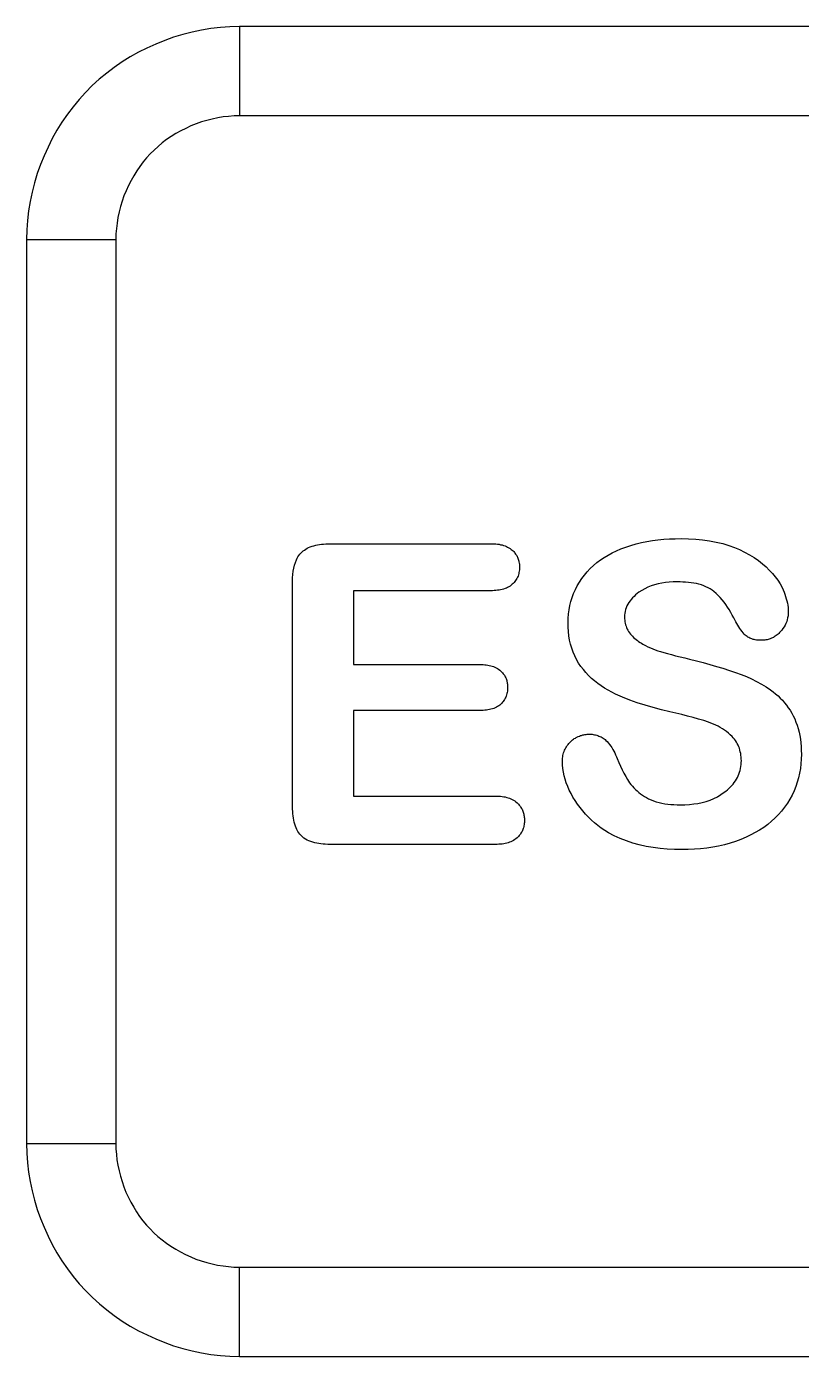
# Model space of a CAD drawing. Extents: x 0 to 290, y 0 to 931.
# Drawn here: x 182.75 to 188.58, y 804.02 to 814.02 of the extents above; entities that cross this region are included whole.
import ezdxf

# ---------------------------------------------------------------- set-up
doc = ezdxf.new("R2010")
doc.units = 0
doc.layers.add('-15N-THT. THIẾT BỊ ĐÓNG MỞ', color=40, linetype='CONTINUOUS')

# ---------------------------------------------------------------- blocks, each defined once
blk = doc.blocks.new('06 - N - SC VSD ATV630D55~D90N4')
at = {"layer": '-15N-THT. THIẾT BỊ ĐÓNG MỞ'}
for p, q in [((39.207, 348.313), (39.135, 348.305)), ((39.278, 348.318), (39.207, 348.313)), ((39.35, 348.32), (39.278, 348.318)), ((46.15, 348.32), (39.35, 348.32)), ((39.35, 348.32), (39.35, 348.304)), ((38.788, 348.216), (38.721, 348.189)), ((38.855, 348.24), (38.788, 348.216)), ((38.924, 348.261), (38.855, 348.24)), ((38.994, 348.279), (38.924, 348.261)), ((39.064, 348.293), (38.994, 348.279)), ((39.135, 348.305), (39.064, 348.293)), ((39.35, 348.304), (39.35, 348.285)), ((39.35, 348.285), (39.35, 348.262)), ((39.35, 348.262), (39.35, 348.237)), ((39.35, 348.237), (39.35, 348.208)), ((38.591, 348.127), (38.529, 348.092)), ((38.655, 348.159), (38.591, 348.127)), ((38.721, 348.189), (38.655, 348.159)), ((39.35, 348.208), (39.35, 348.177)), ((39.35, 348.177), (39.35, 348.143)), ((39.35, 348.143), (39.35, 348.106)), ((38.409, 348.013), (38.352, 347.97)), ((38.468, 348.054), (38.409, 348.013)), ((38.529, 348.092), (38.468, 348.054)), ((39.35, 348.106), (39.35, 348.068)), ((39.35, 348.068), (39.35, 348.027)), ((39.35, 348.027), (39.35, 347.984)), ((38.296, 347.924), (38.244, 347.876)), ((38.352, 347.97), (38.296, 347.924)), ((39.35, 347.984), (39.35, 347.939)), ((39.35, 347.939), (39.35, 347.893)), ((38.193, 347.825), (38.145, 347.773)), ((38.244, 347.876), (38.193, 347.825)), ((39.35, 347.893), (39.35, 347.846)), ((39.35, 347.846), (39.35, 347.798)), ((38.1, 347.718), (38.057, 347.661)), ((38.145, 347.773), (38.1, 347.718)), ((39.35, 347.798), (39.35, 347.749)), ((39.35, 347.749), (39.35, 347.699)), ((38.057, 347.661), (38.016, 347.602)), ((39.105, 347.615), (39.064, 347.603)), ((39.146, 347.625), (39.105, 347.615)), ((39.187, 347.634), (39.146, 347.625)), ((39.228, 347.641), (39.187, 347.634)), ((39.269, 347.645), (39.228, 347.641)), ((39.31, 347.648), (39.269, 347.645)), ((39.35, 347.649), (39.31, 347.648)), ((39.35, 347.699), (39.35, 347.649)), ((46.149, 347.649), (39.35, 347.649)), ((37.978, 347.541), (37.943, 347.479)), ((38.016, 347.602), (37.978, 347.541)), ((38.872, 347.515), (38.836, 347.493)), ((38.909, 347.536), (38.872, 347.515)), ((38.946, 347.555), (38.909, 347.536)), ((38.985, 347.573), (38.946, 347.555)), ((39.024, 347.588), (38.985, 347.573)), ((39.064, 347.603), (39.024, 347.588)), ((37.911, 347.414), (37.881, 347.349)), ((37.943, 347.479), (37.911, 347.414)), ((38.738, 347.419), (38.708, 347.391)), ((38.769, 347.445), (38.738, 347.419)), ((38.802, 347.47), (38.769, 347.445)), ((38.836, 347.493), (38.802, 347.47)), ((37.881, 347.349), (37.854, 347.282)), ((38.652, 347.333), (38.626, 347.302)), ((38.679, 347.363), (38.652, 347.333)), ((38.708, 347.391), (38.679, 347.363)), ((37.83, 347.215), (37.809, 347.146)), ((37.854, 347.282), (37.83, 347.215)), ((38.578, 347.235), (38.556, 347.199)), ((38.601, 347.269), (38.578, 347.235)), ((38.626, 347.302), (38.601, 347.269)), ((37.809, 347.146), (37.792, 347.076)), ((38.516, 347.125), (38.498, 347.086)), ((38.535, 347.163), (38.516, 347.125)), ((38.556, 347.199), (38.535, 347.163)), ((37.792, 347.076), (37.777, 347.006)), ((38.482, 347.047), (38.468, 347.007)), ((38.498, 347.086), (38.482, 347.047)), ((37.765, 346.935), (37.757, 346.863)), ((37.777, 347.006), (37.765, 346.935)), ((38.445, 346.926), (38.437, 346.885)), ((38.456, 346.966), (38.445, 346.926)), ((38.468, 347.007), (38.456, 346.966)), ((37.757, 346.863), (37.752, 346.792)), ((38.43, 346.843), (38.425, 346.802)), ((38.437, 346.885), (38.43, 346.843)), ((37.752, 346.792), (37.75, 346.72)), ((37.75, 346.72), (37.75, 339.92)), ((37.75, 346.72), (37.766, 346.72)), ((37.766, 346.72), (37.785, 346.72)), ((37.785, 346.72), (37.808, 346.72)), ((37.808, 346.72), (37.833, 346.72)), ((37.833, 346.72), (37.862, 346.72)), ((37.862, 346.72), (37.893, 346.72)), ((37.893, 346.72), (37.927, 346.72)), ((37.927, 346.72), (37.964, 346.72)), ((37.964, 346.72), (38.002, 346.72)), ((38.002, 346.72), (38.043, 346.72)), ((38.043, 346.72), (38.086, 346.72)), ((38.086, 346.72), (38.131, 346.72)), ((38.131, 346.72), (38.177, 346.72)), ((38.177, 346.72), (38.224, 346.719)), ((38.224, 346.719), (38.272, 346.719)), ((38.272, 346.719), (38.321, 346.719)), ((38.321, 346.719), (38.371, 346.719)), ((38.371, 346.719), (38.421, 346.719)), ((38.422, 346.762), (38.421, 346.719)), ((38.421, 346.719), (38.421, 339.92)), ((38.425, 346.802), (38.422, 346.762)), ((39.883, 344.407), (39.896, 344.412)), ((39.896, 344.412), (39.91, 344.416)), ((39.91, 344.416), (39.924, 344.42)), ((39.924, 344.42), (39.938, 344.423)), ((39.938, 344.423), (39.953, 344.426)), ((39.953, 344.426), (39.968, 344.428)), ((39.968, 344.428), (39.983, 344.429)), ((39.983, 344.429), (39.999, 344.431)), ((39.999, 344.431), (40.015, 344.431)), ((40.015, 344.431), (40.031, 344.431)), ((40.031, 344.431), (41.24, 344.431)), ((40.031, 344.431), (40.031, 344.431)), ((41.24, 344.431), (41.253, 344.431)), ((41.24, 344.431), (41.24, 344.431)), ((41.253, 344.431), (41.265, 344.431)), ((41.265, 344.431), (41.278, 344.43)), ((41.278, 344.43), (41.29, 344.428)), ((41.29, 344.428), (41.302, 344.427)), ((41.302, 344.427), (41.314, 344.424)), ((41.314, 344.424), (41.325, 344.422)), ((41.325, 344.422), (41.336, 344.419)), ((41.336, 344.419), (41.347, 344.415)), ((41.347, 344.415), (41.357, 344.411)), ((41.357, 344.411), (41.367, 344.406)), ((42.255, 344.406), (42.294, 344.419)), ((42.294, 344.419), (42.333, 344.43)), ((42.333, 344.43), (42.373, 344.44)), ((42.373, 344.44), (42.414, 344.448)), ((42.414, 344.448), (42.455, 344.455)), ((42.455, 344.455), (42.497, 344.46)), ((42.497, 344.46), (42.54, 344.465)), ((42.54, 344.465), (42.583, 344.468)), ((42.583, 344.468), (42.627, 344.469)), ((42.627, 344.469), (42.672, 344.47)), ((42.672, 344.47), (42.727, 344.469)), ((42.672, 344.47), (42.672, 344.47)), ((42.727, 344.469), (42.781, 344.466)), ((42.781, 344.466), (42.833, 344.461)), ((42.833, 344.461), (42.885, 344.453)), ((42.885, 344.453), (42.935, 344.444)), ((42.935, 344.444), (42.984, 344.432)), ((42.984, 344.432), (43.031, 344.418)), ((43.031, 344.418), (43.072, 344.403)), ((43.031, 344.418), (43.031, 344.418)), ((39.771, 344.291), (39.779, 344.311)), ((39.779, 344.311), (39.784, 344.322)), ((39.779, 344.311), (39.779, 344.311)), ((39.784, 344.322), (39.79, 344.333)), ((39.79, 344.333), (39.797, 344.343)), ((39.797, 344.343), (39.804, 344.352)), ((39.804, 344.352), (39.812, 344.361)), ((39.812, 344.361), (39.82, 344.369)), ((39.82, 344.369), (39.829, 344.377)), ((39.829, 344.377), (39.839, 344.384)), ((39.839, 344.384), (39.849, 344.391)), ((39.849, 344.391), (39.859, 344.397)), ((39.859, 344.397), (39.87, 344.402)), ((39.87, 344.402), (39.883, 344.407)), ((39.87, 344.402), (39.87, 344.402)), ((41.367, 344.406), (41.377, 344.401)), ((41.377, 344.401), (41.386, 344.395)), ((41.386, 344.395), (41.394, 344.389)), ((41.394, 344.389), (41.402, 344.382)), ((41.402, 344.382), (41.408, 344.377)), ((41.402, 344.382), (41.402, 344.382)), ((41.408, 344.377), (41.413, 344.372)), ((41.413, 344.372), (41.418, 344.366)), ((41.418, 344.366), (41.422, 344.36)), ((41.422, 344.36), (41.427, 344.354)), ((41.427, 344.354), (41.431, 344.348)), ((41.431, 344.348), (41.435, 344.342)), ((41.435, 344.342), (41.438, 344.336)), ((41.438, 344.336), (41.441, 344.329)), ((41.441, 344.329), (41.444, 344.322)), ((41.444, 344.322), (41.447, 344.315)), ((41.447, 344.315), (41.449, 344.308)), ((42.065, 344.309), (42.093, 344.328)), ((42.093, 344.328), (42.123, 344.346)), ((42.123, 344.346), (42.153, 344.362)), ((42.153, 344.362), (42.185, 344.377)), ((42.185, 344.377), (42.218, 344.392)), ((42.218, 344.392), (42.255, 344.406)), ((42.218, 344.392), (42.218, 344.392)), ((43.072, 344.403), (43.111, 344.387)), ((43.111, 344.387), (43.149, 344.369)), ((43.149, 344.369), (43.185, 344.349)), ((43.185, 344.349), (43.22, 344.328)), ((43.22, 344.328), (43.253, 344.305)), ((39.752, 344.2), (39.755, 344.224)), ((39.755, 344.224), (39.759, 344.248)), ((39.759, 344.248), (39.764, 344.27)), ((39.764, 344.27), (39.771, 344.291)), ((41.449, 344.308), (41.451, 344.301)), ((41.452, 344.216), (41.45, 344.207)), ((41.451, 344.301), (41.452, 344.294)), ((41.452, 344.294), (41.454, 344.286)), ((41.454, 344.226), (41.452, 344.216)), ((41.454, 344.286), (41.455, 344.279)), ((41.455, 344.236), (41.454, 344.226)), ((41.455, 344.279), (41.456, 344.271)), ((41.456, 344.245), (41.455, 344.236)), ((41.456, 344.271), (41.456, 344.263)), ((41.456, 344.263), (41.456, 344.256)), ((41.456, 344.256), (41.456, 344.245)), ((41.456, 344.256), (41.456, 344.256)), ((41.944, 344.195), (41.965, 344.221)), ((41.965, 344.221), (41.988, 344.244)), ((41.988, 344.244), (42.012, 344.267)), ((42.012, 344.267), (42.038, 344.289)), ((42.038, 344.289), (42.065, 344.309)), ((43.253, 344.305), (43.284, 344.28)), ((43.284, 344.28), (43.31, 344.257)), ((43.284, 344.28), (43.284, 344.28)), ((43.31, 344.257), (43.334, 344.233)), ((43.334, 344.233), (43.358, 344.208)), ((39.75, 344.176), (39.752, 344.2)), ((39.75, 344.151), (39.75, 344.176)), ((39.75, 342.451), (39.75, 344.151)), ((39.75, 344.151), (39.75, 344.151)), ((41.386, 344.113), (41.377, 344.107)), ((41.394, 344.119), (41.386, 344.113)), ((41.402, 344.126), (41.394, 344.119)), ((41.409, 344.133), (41.402, 344.126)), ((41.402, 344.126), (41.402, 344.126)), ((41.415, 344.14), (41.409, 344.133)), ((41.422, 344.147), (41.415, 344.14)), ((41.427, 344.155), (41.422, 344.147)), ((41.432, 344.163), (41.427, 344.155)), ((41.437, 344.171), (41.432, 344.163)), ((41.441, 344.179), (41.437, 344.171)), ((41.445, 344.188), (41.441, 344.179)), ((41.448, 344.197), (41.445, 344.188)), ((41.45, 344.207), (41.448, 344.197)), ((41.876, 344.086), (41.89, 344.115)), ((41.89, 344.115), (41.906, 344.142)), ((41.906, 344.142), (41.924, 344.169)), ((41.924, 344.169), (41.944, 344.195)), ((41.924, 344.169), (41.924, 344.169)), ((42.447, 344.114), (42.422, 344.104)), ((42.472, 344.123), (42.447, 344.114)), ((42.499, 344.13), (42.472, 344.123)), ((42.526, 344.135), (42.499, 344.13)), ((42.554, 344.139), (42.526, 344.135)), ((42.582, 344.142), (42.554, 344.139)), ((42.611, 344.144), (42.582, 344.142)), ((42.641, 344.145), (42.611, 344.144)), ((42.663, 344.144), (42.641, 344.145)), ((42.641, 344.145), (42.641, 344.145)), ((42.684, 344.143), (42.663, 344.144)), ((42.705, 344.142), (42.684, 344.143)), ((42.726, 344.14), (42.705, 344.142)), ((42.747, 344.138), (42.726, 344.14)), ((42.767, 344.135), (42.747, 344.138)), ((42.786, 344.131), (42.767, 344.135)), ((42.805, 344.126), (42.786, 344.131)), ((42.824, 344.121), (42.805, 344.126)), ((42.841, 344.115), (42.824, 344.121)), ((42.858, 344.108), (42.841, 344.115)), ((43.358, 344.208), (43.379, 344.182)), ((43.379, 344.182), (43.398, 344.156)), ((43.398, 344.156), (43.415, 344.129)), ((43.415, 344.129), (43.43, 344.101)), ((41.24, 344.078), (40.208, 344.078)), ((40.208, 344.078), (40.208, 343.523)), ((40.208, 344.078), (40.208, 344.078)), ((41.253, 344.078), (41.24, 344.078)), ((41.24, 344.078), (41.24, 344.078)), ((41.265, 344.079), (41.253, 344.078)), ((41.278, 344.08), (41.265, 344.079)), ((41.29, 344.081), (41.278, 344.08)), ((41.302, 344.083), (41.29, 344.081)), ((41.314, 344.085), (41.302, 344.083)), ((41.325, 344.087), (41.314, 344.085)), ((41.336, 344.09), (41.325, 344.087)), ((41.347, 344.094), (41.336, 344.09)), ((41.357, 344.098), (41.347, 344.094)), ((41.367, 344.102), (41.357, 344.098)), ((41.377, 344.107), (41.367, 344.102)), ((41.842, 343.997), (41.852, 344.027)), ((41.852, 344.027), (41.863, 344.057)), ((41.863, 344.057), (41.876, 344.086)), ((42.296, 344.013), (42.287, 344.001)), ((42.306, 344.025), (42.296, 344.013)), ((42.317, 344.035), (42.306, 344.025)), ((42.329, 344.046), (42.317, 344.035)), ((42.341, 344.056), (42.329, 344.046)), ((42.354, 344.066), (42.341, 344.056)), ((42.375, 344.08), (42.354, 344.066)), ((42.354, 344.066), (42.354, 344.066)), ((42.398, 344.093), (42.375, 344.08)), ((42.422, 344.104), (42.398, 344.093)), ((42.875, 344.1), (42.858, 344.108)), ((42.89, 344.091), (42.875, 344.1)), ((42.905, 344.082), (42.89, 344.091)), ((42.918, 344.072), (42.905, 344.082)), ((42.934, 344.058), (42.918, 344.072)), ((42.918, 344.072), (42.918, 344.072)), ((42.95, 344.043), (42.934, 344.058)), ((42.965, 344.027), (42.95, 344.043)), ((42.98, 344.01), (42.965, 344.027)), ((43.43, 344.101), (43.438, 344.085)), ((43.43, 344.101), (43.43, 344.101)), ((43.438, 344.085), (43.445, 344.068)), ((43.445, 344.068), (43.452, 344.052)), ((43.452, 344.052), (43.457, 344.035)), ((43.457, 344.035), (43.462, 344.018)), ((43.462, 344.018), (43.467, 344.002)), ((41.825, 343.903), (41.829, 343.935)), ((41.829, 343.935), (41.835, 343.966)), ((41.835, 343.966), (41.842, 343.997)), ((42.25, 343.922), (42.248, 343.908)), ((42.254, 343.937), (42.25, 343.922)), ((42.259, 343.95), (42.254, 343.937)), ((42.264, 343.964), (42.259, 343.95)), ((42.271, 343.977), (42.264, 343.964)), ((42.278, 343.989), (42.271, 343.977)), ((42.287, 344.001), (42.278, 343.989)), ((42.994, 343.992), (42.98, 344.01)), ((43.007, 343.974), (42.994, 343.992)), ((43.02, 343.955), (43.007, 343.974)), ((43.033, 343.936), (43.02, 343.955)), ((43.045, 343.915), (43.033, 343.936)), ((43.056, 343.895), (43.045, 343.915)), ((43.467, 344.002), (43.47, 343.985)), ((43.47, 343.985), (43.473, 343.968)), ((43.473, 343.968), (43.475, 343.951)), ((43.475, 343.951), (43.476, 343.934)), ((43.476, 343.934), (43.477, 343.918)), ((43.477, 343.918), (43.476, 343.903)), ((43.477, 343.918), (43.477, 343.918)), ((41.822, 343.838), (41.823, 343.87)), ((41.822, 343.804), (41.822, 343.838)), ((41.822, 343.838), (41.822, 343.838)), ((41.823, 343.87), (41.825, 343.903)), ((42.248, 343.908), (42.246, 343.894)), ((42.246, 343.894), (42.246, 343.879)), ((42.246, 343.879), (42.246, 343.867)), ((42.246, 343.879), (42.246, 343.879)), ((42.246, 343.867), (42.247, 343.856)), ((42.247, 343.856), (42.248, 343.844)), ((42.248, 343.844), (42.251, 343.833)), ((42.251, 343.833), (42.253, 343.822)), ((42.253, 343.822), (42.257, 343.811)), ((42.257, 343.811), (42.261, 343.801)), ((43.067, 343.873), (43.056, 343.895)), ((43.074, 343.859), (43.067, 343.873)), ((43.067, 343.873), (43.067, 343.873)), ((43.082, 343.845), (43.074, 343.859)), ((43.089, 343.832), (43.082, 343.845)), ((43.097, 343.819), (43.089, 343.832)), ((43.105, 343.806), (43.097, 343.819)), ((43.453, 343.819), (43.445, 343.806)), ((43.459, 343.832), (43.453, 343.819)), ((43.465, 343.846), (43.459, 343.832)), ((43.469, 343.86), (43.465, 343.846)), ((43.472, 343.874), (43.469, 343.86)), ((43.475, 343.888), (43.472, 343.874)), ((43.476, 343.903), (43.475, 343.888)), ((41.824, 343.771), (41.822, 343.804)), ((41.828, 343.739), (41.824, 343.771)), ((41.833, 343.707), (41.828, 343.739)), ((42.261, 343.801), (42.265, 343.79)), ((42.265, 343.79), (42.27, 343.78)), ((42.27, 343.78), (42.276, 343.771)), ((42.276, 343.771), (42.283, 343.762)), ((42.283, 343.762), (42.29, 343.752)), ((42.283, 343.762), (42.283, 343.762)), ((42.29, 343.752), (42.297, 343.743)), ((42.297, 343.743), (42.306, 343.735)), ((42.306, 343.735), (42.314, 343.726)), ((42.314, 343.726), (42.323, 343.718)), ((42.323, 343.718), (42.333, 343.711)), ((42.333, 343.711), (42.342, 343.703)), ((43.113, 343.794), (43.105, 343.806)), ((43.121, 343.783), (43.113, 343.794)), ((43.129, 343.772), (43.121, 343.783)), ((43.137, 343.761), (43.129, 343.772)), ((43.146, 343.752), (43.137, 343.761)), ((43.154, 343.743), (43.146, 343.752)), ((43.161, 343.738), (43.154, 343.743)), ((43.154, 343.743), (43.154, 343.743)), ((43.167, 343.733), (43.161, 343.738)), ((43.174, 343.729), (43.167, 343.733)), ((43.181, 343.725), (43.174, 343.729)), ((43.188, 343.721), (43.181, 343.725)), ((43.196, 343.718), (43.188, 343.721)), ((43.204, 343.715), (43.196, 343.718)), ((43.212, 343.712), (43.204, 343.715)), ((43.221, 343.71), (43.212, 343.712)), ((43.229, 343.709), (43.221, 343.71)), ((43.326, 343.711), (43.318, 343.709)), ((43.334, 343.714), (43.326, 343.711)), ((43.342, 343.716), (43.334, 343.714)), ((43.35, 343.72), (43.342, 343.716)), ((43.358, 343.723), (43.35, 343.72)), ((43.365, 343.727), (43.358, 343.723)), ((43.372, 343.731), (43.365, 343.727)), ((43.379, 343.736), (43.372, 343.731)), ((43.386, 343.74), (43.379, 343.736)), ((43.393, 343.746), (43.386, 343.74)), ((43.4, 343.751), (43.393, 343.746)), ((43.406, 343.757), (43.4, 343.751)), ((43.412, 343.763), (43.406, 343.757)), ((43.418, 343.77), (43.412, 343.763)), ((43.428, 343.781), (43.418, 343.77)), ((43.418, 343.77), (43.418, 343.77)), ((43.437, 343.793), (43.428, 343.781)), ((43.445, 343.806), (43.437, 343.793)), ((41.84, 343.676), (41.833, 343.707)), ((41.849, 343.646), (41.84, 343.676)), ((41.859, 343.617), (41.849, 343.646)), ((41.871, 343.588), (41.859, 343.617)), ((42.342, 343.703), (42.352, 343.696)), ((42.352, 343.696), (42.363, 343.689)), ((42.363, 343.689), (42.373, 343.683)), ((42.373, 343.683), (42.384, 343.677)), ((42.384, 343.677), (42.403, 343.667)), ((42.384, 343.677), (42.384, 343.677)), ((42.403, 343.667), (42.421, 343.657)), ((42.421, 343.657), (42.44, 343.649)), ((42.44, 343.649), (42.458, 343.641)), ((42.458, 343.641), (42.477, 343.633)), ((42.477, 343.633), (42.496, 343.627)), ((42.496, 343.627), (42.516, 343.621)), ((42.516, 343.621), (42.54, 343.614)), ((42.516, 343.621), (42.516, 343.621)), ((42.54, 343.614), (42.568, 343.606)), ((43.238, 343.707), (43.229, 343.709)), ((43.247, 343.706), (43.238, 343.707)), ((43.256, 343.705), (43.247, 343.706)), ((43.265, 343.705), (43.256, 343.705)), ((43.275, 343.705), (43.265, 343.705)), ((43.284, 343.705), (43.275, 343.705)), ((43.275, 343.705), (43.275, 343.705)), ((43.292, 343.706), (43.284, 343.705)), ((43.301, 343.706), (43.292, 343.706)), ((43.309, 343.708), (43.301, 343.706)), ((43.318, 343.709), (43.309, 343.708)), ((40.208, 343.523), (41.158, 343.523)), ((40.208, 343.523), (40.208, 343.523)), ((41.158, 343.523), (41.171, 343.523)), ((41.158, 343.523), (41.158, 343.523)), ((41.171, 343.523), (41.183, 343.522)), ((41.183, 343.522), (41.195, 343.521)), ((41.195, 343.521), (41.206, 343.52)), ((41.206, 343.52), (41.218, 343.518)), ((41.218, 343.518), (41.229, 343.516)), ((41.229, 343.516), (41.24, 343.513)), ((41.24, 343.513), (41.25, 343.51)), ((41.25, 343.51), (41.261, 343.507)), ((41.884, 343.561), (41.871, 343.588)), ((41.9, 343.534), (41.884, 343.561)), ((41.917, 343.509), (41.9, 343.534)), ((42.568, 343.606), (42.598, 343.598)), ((42.598, 343.598), (42.63, 343.589)), ((42.63, 343.589), (42.664, 343.58)), ((42.664, 343.58), (42.699, 343.572)), ((42.699, 343.572), (42.735, 343.563)), ((42.735, 343.563), (42.786, 343.55)), ((42.735, 343.563), (42.735, 343.563)), ((42.786, 343.55), (42.837, 343.537)), ((42.837, 343.537), (42.888, 343.523)), ((42.888, 343.523), (42.937, 343.509)), ((41.261, 343.507), (41.271, 343.503)), ((41.271, 343.503), (41.28, 343.498)), ((41.28, 343.498), (41.29, 343.493)), ((41.29, 343.493), (41.298, 343.487)), ((41.298, 343.487), (41.307, 343.481)), ((41.307, 343.481), (41.314, 343.475)), ((41.314, 343.475), (41.319, 343.47)), ((41.314, 343.475), (41.314, 343.475)), ((41.319, 343.47), (41.324, 343.465)), ((41.324, 343.465), (41.329, 343.46)), ((41.329, 343.46), (41.334, 343.454)), ((41.334, 343.454), (41.338, 343.448)), ((41.338, 343.448), (41.342, 343.442)), ((41.342, 343.442), (41.346, 343.436)), ((41.346, 343.436), (41.349, 343.43)), ((41.349, 343.43), (41.352, 343.423)), ((41.352, 343.423), (41.355, 343.417)), ((41.355, 343.417), (41.357, 343.41)), ((41.357, 343.41), (41.36, 343.403)), ((41.936, 343.485), (41.917, 343.509)), ((41.917, 343.509), (41.917, 343.509)), ((41.955, 343.462), (41.936, 343.485)), ((41.976, 343.44), (41.955, 343.462)), ((41.998, 343.419), (41.976, 343.44)), ((42.021, 343.399), (41.998, 343.419)), ((42.937, 343.509), (42.986, 343.495)), ((42.986, 343.495), (43.034, 343.479)), ((43.034, 343.479), (43.08, 343.464)), ((43.08, 343.464), (43.122, 343.448)), ((43.08, 343.464), (43.08, 343.464)), ((43.122, 343.448), (43.162, 343.432)), ((43.162, 343.432), (43.201, 343.415)), ((43.201, 343.415), (43.239, 343.396)), ((41.36, 343.403), (41.361, 343.396)), ((41.361, 343.396), (41.363, 343.389)), ((41.363, 343.313), (41.361, 343.304)), ((41.363, 343.389), (41.364, 343.382)), ((41.365, 343.323), (41.363, 343.313)), ((41.364, 343.382), (41.365, 343.374)), ((41.365, 343.374), (41.366, 343.367)), ((41.366, 343.332), (41.365, 343.323)), ((41.366, 343.367), (41.366, 343.359)), ((41.366, 343.359), (41.367, 343.352)), ((41.367, 343.352), (41.366, 343.342)), ((41.366, 343.342), (41.366, 343.332)), ((41.367, 343.352), (41.367, 343.352)), ((42.045, 343.38), (42.021, 343.399)), ((42.07, 343.362), (42.045, 343.38)), ((42.095, 343.345), (42.07, 343.362)), ((42.122, 343.33), (42.095, 343.345)), ((42.15, 343.315), (42.122, 343.33)), ((42.178, 343.301), (42.15, 343.315)), ((43.239, 343.396), (43.276, 343.376)), ((43.276, 343.376), (43.311, 343.355)), ((43.311, 343.355), (43.344, 343.333)), ((43.344, 343.333), (43.363, 343.318)), ((43.344, 343.333), (43.344, 343.333)), ((43.363, 343.318), (43.382, 343.303)), ((41.3, 343.212), (41.291, 343.207)), ((41.308, 343.218), (41.3, 343.212)), ((41.316, 343.225), (41.308, 343.218)), ((41.322, 343.232), (41.316, 343.225)), ((41.316, 343.225), (41.316, 343.225)), ((41.328, 343.239), (41.322, 343.232)), ((41.334, 343.246), (41.328, 343.239)), ((41.339, 343.253), (41.334, 343.246)), ((41.344, 343.261), (41.339, 343.253)), ((41.349, 343.269), (41.344, 343.261)), ((41.353, 343.278), (41.349, 343.269)), ((41.356, 343.286), (41.353, 343.278)), ((41.359, 343.295), (41.356, 343.286)), ((41.361, 343.304), (41.359, 343.295)), ((42.23, 343.278), (42.178, 343.301)), ((42.178, 343.301), (42.178, 343.301)), ((42.285, 343.256), (42.23, 343.278)), ((42.341, 343.236), (42.285, 343.256)), ((42.4, 343.217), (42.341, 343.236)), ((42.461, 343.199), (42.4, 343.217)), ((43.382, 343.303), (43.4, 343.287)), ((43.4, 343.287), (43.417, 343.271)), ((43.417, 343.271), (43.433, 343.254)), ((43.433, 343.254), (43.449, 343.236)), ((43.449, 343.236), (43.463, 343.218)), ((43.463, 343.218), (43.477, 343.198)), ((41.158, 343.177), (40.208, 343.177)), ((40.208, 343.177), (40.208, 342.534)), ((40.208, 343.177), (40.208, 343.177)), ((41.171, 343.177), (41.158, 343.177)), ((41.158, 343.177), (41.158, 343.177)), ((41.183, 343.178), (41.171, 343.177)), ((41.195, 343.179), (41.183, 343.178)), ((41.207, 343.18), (41.195, 343.179)), ((41.219, 343.182), (41.207, 343.18)), ((41.23, 343.184), (41.219, 343.182)), ((41.241, 343.186), (41.23, 343.184)), ((41.252, 343.19), (41.241, 343.186)), ((41.263, 343.193), (41.252, 343.19)), ((41.273, 343.197), (41.263, 343.193)), ((41.282, 343.202), (41.273, 343.197)), ((41.291, 343.207), (41.282, 343.202)), ((42.523, 343.183), (42.461, 343.199)), ((42.587, 343.168), (42.523, 343.183)), ((42.632, 343.157), (42.587, 343.168)), ((42.587, 343.168), (42.587, 343.168)), ((42.677, 343.146), (42.632, 343.157)), ((42.72, 343.135), (42.677, 343.146)), ((42.762, 343.124), (42.72, 343.135)), ((42.802, 343.113), (42.762, 343.124)), ((42.841, 343.101), (42.802, 343.113)), ((43.477, 343.198), (43.49, 343.179)), ((43.49, 343.179), (43.503, 343.158)), ((43.503, 343.158), (43.514, 343.137)), ((43.514, 343.137), (43.525, 343.114)), ((43.514, 343.137), (43.514, 343.137)), ((43.525, 343.114), (43.535, 343.09)), ((42.877, 343.089), (42.841, 343.101)), ((42.895, 343.083), (42.877, 343.089)), ((42.877, 343.089), (42.877, 343.089)), ((42.914, 343.075), (42.895, 343.083)), ((42.931, 343.067), (42.914, 343.075)), ((42.949, 343.059), (42.931, 343.067)), ((42.965, 343.049), (42.949, 343.059)), ((42.982, 343.04), (42.965, 343.049)), ((42.997, 343.029), (42.982, 343.04)), ((43.012, 343.018), (42.997, 343.029)), ((43.027, 343.006), (43.012, 343.018)), ((43.535, 343.09), (43.544, 343.066)), ((43.544, 343.066), (43.551, 343.041)), ((43.551, 343.041), (43.558, 343.015)), ((43.558, 343.015), (43.563, 342.988)), ((41.809, 342.905), (41.815, 342.914)), ((41.815, 342.914), (41.822, 342.922)), ((41.822, 342.922), (41.828, 342.93)), ((41.828, 342.93), (41.836, 342.938)), ((41.836, 342.938), (41.842, 342.944)), ((41.836, 342.938), (41.836, 342.938)), ((41.842, 342.944), (41.848, 342.95)), ((41.848, 342.95), (41.855, 342.956)), ((41.855, 342.956), (41.861, 342.961)), ((41.861, 342.961), (41.868, 342.966)), ((41.868, 342.966), (41.876, 342.97)), ((41.876, 342.97), (41.883, 342.975)), ((41.883, 342.975), (41.891, 342.978)), ((41.891, 342.978), (41.898, 342.982)), ((41.898, 342.982), (41.906, 342.985)), ((41.906, 342.985), (41.914, 342.988)), ((41.914, 342.988), (41.923, 342.99)), ((41.923, 342.99), (41.931, 342.993)), ((41.931, 342.993), (41.939, 342.994)), ((41.939, 342.994), (41.948, 342.996)), ((41.948, 342.996), (41.957, 342.997)), ((41.957, 342.997), (41.966, 342.998)), ((41.966, 342.998), (41.975, 342.998)), ((41.975, 342.998), (41.984, 342.998)), ((41.984, 342.998), (41.993, 342.998)), ((41.984, 342.998), (41.984, 342.998)), ((41.993, 342.998), (42.002, 342.998)), ((42.002, 342.998), (42.011, 342.997)), ((42.011, 342.997), (42.02, 342.995)), ((42.02, 342.995), (42.028, 342.993)), ((42.028, 342.993), (42.037, 342.991)), ((42.037, 342.991), (42.045, 342.988)), ((42.045, 342.988), (42.053, 342.985)), ((42.053, 342.985), (42.061, 342.982)), ((42.061, 342.982), (42.069, 342.978)), ((42.069, 342.978), (42.077, 342.973)), ((42.077, 342.973), (42.085, 342.969)), ((42.085, 342.969), (42.092, 342.963)), ((42.092, 342.963), (42.099, 342.958)), ((42.099, 342.958), (42.106, 342.952)), ((42.106, 342.952), (42.115, 342.943)), ((42.106, 342.952), (42.106, 342.952)), ((42.115, 342.943), (42.125, 342.932)), ((42.125, 342.932), (42.133, 342.921)), ((42.133, 342.921), (42.142, 342.91)), ((43.041, 342.994), (43.027, 343.006)), ((43.054, 342.981), (43.041, 342.994)), ((43.063, 342.972), (43.054, 342.981)), ((43.054, 342.981), (43.054, 342.981)), ((43.072, 342.962), (43.063, 342.972)), ((43.08, 342.951), (43.072, 342.962)), ((43.087, 342.94), (43.08, 342.951)), ((43.093, 342.929), (43.087, 342.94)), ((43.099, 342.917), (43.093, 342.929)), ((43.105, 342.905), (43.099, 342.917)), ((43.563, 342.988), (43.568, 342.961)), ((43.568, 342.961), (43.571, 342.934)), ((43.571, 342.934), (43.574, 342.906)), ((41.779, 342.818), (41.781, 342.828)), ((41.779, 342.807), (41.779, 342.818)), ((41.781, 342.828), (41.782, 342.838)), ((41.782, 342.838), (41.785, 342.848)), ((41.785, 342.848), (41.787, 342.858)), ((41.787, 342.858), (41.791, 342.868)), ((41.791, 342.868), (41.795, 342.878)), ((41.795, 342.878), (41.799, 342.887)), ((41.799, 342.887), (41.804, 342.896)), ((41.804, 342.896), (41.809, 342.905)), ((42.142, 342.91), (42.15, 342.898)), ((42.15, 342.898), (42.158, 342.885)), ((42.158, 342.885), (42.165, 342.872)), ((42.165, 342.872), (42.172, 342.858)), ((42.172, 342.858), (42.179, 342.844)), ((42.179, 342.844), (42.185, 342.829)), ((42.185, 342.829), (42.191, 342.815)), ((42.191, 342.815), (42.203, 342.786)), ((42.191, 342.814), (42.191, 342.814)), ((43.109, 342.893), (43.105, 342.905)), ((43.113, 342.88), (43.109, 342.893)), ((43.116, 342.867), (43.113, 342.88)), ((43.119, 342.854), (43.116, 342.867)), ((43.121, 342.841), (43.119, 342.854)), ((43.123, 342.827), (43.121, 342.841)), ((43.123, 342.813), (43.123, 342.827)), ((43.124, 342.799), (43.123, 342.813)), ((43.575, 342.812), (43.572, 342.777)), ((43.574, 342.906), (43.575, 342.877)), ((43.575, 342.877), (43.576, 342.849)), ((43.576, 342.849), (43.575, 342.812)), ((41.779, 342.796), (41.779, 342.807)), ((41.779, 342.769), (41.779, 342.796)), ((41.779, 342.796), (41.779, 342.796)), ((41.782, 342.742), (41.779, 342.769)), ((41.786, 342.714), (41.782, 342.742)), ((41.792, 342.687), (41.786, 342.714)), ((42.203, 342.786), (42.215, 342.758)), ((42.215, 342.758), (42.228, 342.732)), ((42.228, 342.732), (42.241, 342.706)), ((43.106, 342.699), (43.11, 342.713)), ((43.11, 342.713), (43.114, 342.727)), ((43.114, 342.727), (43.118, 342.741)), ((43.118, 342.741), (43.12, 342.755)), ((43.12, 342.755), (43.122, 342.77)), ((43.122, 342.77), (43.123, 342.785)), ((43.123, 342.785), (43.124, 342.799)), ((43.124, 342.799), (43.124, 342.799)), ((43.568, 342.741), (43.562, 342.706)), ((43.572, 342.777), (43.568, 342.741)), ((41.799, 342.66), (41.792, 342.687)), ((41.808, 342.633), (41.799, 342.66)), ((41.819, 342.606), (41.808, 342.633)), ((42.241, 342.706), (42.255, 342.681)), ((42.255, 342.681), (42.269, 342.657)), ((42.269, 342.657), (42.284, 342.634)), ((42.284, 342.634), (42.294, 342.621)), ((42.284, 342.634), (42.284, 342.634)), ((42.294, 342.621), (42.305, 342.608)), ((43.042, 342.602), (43.052, 342.613)), ((43.052, 342.613), (43.062, 342.624)), ((43.062, 342.624), (43.071, 342.636)), ((43.071, 342.636), (43.079, 342.648)), ((43.079, 342.648), (43.087, 342.66)), ((43.087, 342.66), (43.094, 342.673)), ((43.094, 342.673), (43.1, 342.686)), ((43.1, 342.686), (43.106, 342.699)), ((43.544, 342.638), (43.533, 342.605)), ((43.554, 342.672), (43.544, 342.638)), ((43.562, 342.706), (43.554, 342.672)), ((40.208, 342.534), (41.276, 342.534)), ((40.208, 342.534), (40.208, 342.534)), ((41.276, 342.534), (41.288, 342.534)), ((41.276, 342.534), (41.276, 342.534)), ((41.288, 342.534), (41.301, 342.533)), ((41.301, 342.533), (41.313, 342.532)), ((41.313, 342.532), (41.325, 342.531)), ((41.325, 342.531), (41.337, 342.529)), ((41.337, 342.529), (41.349, 342.527)), ((41.349, 342.527), (41.36, 342.524)), ((41.36, 342.524), (41.371, 342.521)), ((41.371, 342.521), (41.382, 342.517)), ((41.382, 342.517), (41.392, 342.513)), ((41.392, 342.513), (41.402, 342.508)), ((41.83, 342.579), (41.819, 342.606)), ((41.844, 342.552), (41.83, 342.579)), ((41.858, 342.526), (41.844, 342.552)), ((41.874, 342.5), (41.858, 342.526)), ((42.305, 342.608), (42.316, 342.595)), ((42.316, 342.595), (42.327, 342.583)), ((42.327, 342.583), (42.34, 342.572)), ((42.34, 342.572), (42.353, 342.561)), ((42.353, 342.561), (42.366, 342.55)), ((42.366, 342.55), (42.381, 342.54)), ((42.381, 342.54), (42.395, 342.531)), ((42.395, 342.531), (42.41, 342.522)), ((42.41, 342.522), (42.426, 342.514)), ((42.426, 342.514), (42.445, 342.505)), ((42.426, 342.514), (42.426, 342.514)), ((42.889, 342.504), (42.917, 342.516)), ((42.917, 342.516), (42.945, 342.529)), ((42.945, 342.529), (42.971, 342.545)), ((42.971, 342.545), (42.996, 342.562)), ((42.996, 342.562), (43.008, 342.571)), ((42.996, 342.562), (42.996, 342.562)), ((43.008, 342.571), (43.02, 342.581)), ((43.02, 342.581), (43.031, 342.591)), ((43.031, 342.591), (43.042, 342.602)), ((43.505, 342.541), (43.488, 342.51)), ((43.52, 342.572), (43.505, 342.541)), ((43.533, 342.605), (43.52, 342.572)), ((39.75, 342.434), (39.75, 342.451)), ((39.75, 342.451), (39.75, 342.451)), ((39.751, 342.417), (39.75, 342.434)), ((39.752, 342.4), (39.751, 342.417)), ((41.402, 342.508), (41.412, 342.502)), ((41.412, 342.502), (41.421, 342.497)), ((41.421, 342.497), (41.429, 342.49)), ((41.429, 342.49), (41.438, 342.483)), ((41.438, 342.483), (41.443, 342.478)), ((41.438, 342.483), (41.438, 342.483)), ((41.443, 342.478), (41.449, 342.472)), ((41.449, 342.472), (41.454, 342.466)), ((41.454, 342.466), (41.459, 342.46)), ((41.459, 342.46), (41.463, 342.454)), ((41.463, 342.454), (41.467, 342.448)), ((41.467, 342.448), (41.471, 342.441)), ((41.471, 342.441), (41.475, 342.435)), ((41.475, 342.435), (41.478, 342.428)), ((41.478, 342.428), (41.481, 342.421)), ((41.481, 342.421), (41.484, 342.413)), ((41.484, 342.413), (41.486, 342.406)), ((41.892, 342.473), (41.874, 342.5)), ((41.874, 342.5), (41.874, 342.5)), ((41.911, 342.447), (41.892, 342.473)), ((41.931, 342.422), (41.911, 342.447)), ((41.952, 342.398), (41.931, 342.422)), ((42.445, 342.505), (42.464, 342.497)), ((42.464, 342.497), (42.484, 342.491)), ((42.484, 342.491), (42.505, 342.485)), ((42.505, 342.485), (42.526, 342.48)), ((42.526, 342.48), (42.548, 342.476)), ((42.548, 342.476), (42.571, 342.473)), ((42.571, 342.473), (42.594, 342.471)), ((42.594, 342.471), (42.617, 342.469)), ((42.617, 342.469), (42.641, 342.468)), ((42.641, 342.468), (42.665, 342.468)), ((42.665, 342.468), (42.699, 342.468)), ((42.665, 342.468), (42.665, 342.468)), ((42.699, 342.468), (42.733, 342.47)), ((42.733, 342.47), (42.766, 342.474)), ((42.766, 342.474), (42.798, 342.479)), ((42.798, 342.479), (42.829, 342.486)), ((42.829, 342.486), (42.859, 342.494)), ((42.859, 342.494), (42.889, 342.504)), ((43.427, 342.421), (43.403, 342.394)), ((43.449, 342.45), (43.427, 342.421)), ((43.47, 342.48), (43.449, 342.45)), ((43.488, 342.51), (43.47, 342.48)), ((43.47, 342.48), (43.47, 342.48)), ((39.754, 342.384), (39.752, 342.4)), ((39.756, 342.368), (39.754, 342.384)), ((39.759, 342.352), (39.756, 342.368)), ((39.762, 342.337), (39.759, 342.352)), ((39.766, 342.322), (39.762, 342.337)), ((39.771, 342.308), (39.766, 342.322)), ((41.486, 342.406), (41.488, 342.398)), ((41.488, 342.398), (41.489, 342.391)), ((41.489, 342.311), (41.488, 342.304)), ((41.489, 342.391), (41.491, 342.383)), ((41.491, 342.319), (41.489, 342.311)), ((41.491, 342.383), (41.492, 342.375)), ((41.492, 342.327), (41.491, 342.319)), ((41.492, 342.375), (41.493, 342.367)), ((41.493, 342.334), (41.492, 342.327)), ((41.493, 342.367), (41.493, 342.359)), ((41.493, 342.359), (41.493, 342.351)), ((41.493, 342.351), (41.493, 342.342)), ((41.493, 342.35), (41.493, 342.35)), ((41.493, 342.342), (41.493, 342.334)), ((41.974, 342.375), (41.952, 342.398)), ((41.997, 342.353), (41.974, 342.375)), ((42.021, 342.332), (41.997, 342.353)), ((42.046, 342.312), (42.021, 342.332)), ((42.071, 342.293), (42.046, 342.312)), ((43.322, 342.32), (43.292, 342.298)), ((43.351, 342.344), (43.322, 342.32)), ((43.377, 342.368), (43.351, 342.344)), ((43.403, 342.394), (43.377, 342.368)), ((39.777, 342.294), (39.771, 342.308)), ((39.783, 342.281), (39.777, 342.294)), ((39.79, 342.268), (39.783, 342.281)), ((39.797, 342.257), (39.79, 342.268)), ((39.805, 342.246), (39.797, 342.257)), ((39.814, 342.236), (39.805, 342.246)), ((39.824, 342.227), (39.814, 342.236)), ((39.814, 342.236), (39.814, 342.236)), ((39.835, 342.218), (39.824, 342.227)), ((39.847, 342.21), (39.835, 342.218)), ((39.86, 342.203), (39.847, 342.21)), ((41.429, 342.212), (41.421, 342.206)), ((41.438, 342.219), (41.429, 342.212)), ((41.443, 342.225), (41.438, 342.219)), ((41.438, 342.219), (41.438, 342.219)), ((41.449, 342.23), (41.443, 342.225)), ((41.454, 342.236), (41.449, 342.23)), ((41.458, 342.242), (41.454, 342.236)), ((41.463, 342.248), (41.458, 342.242)), ((41.467, 342.255), (41.463, 342.248)), ((41.471, 342.261), (41.467, 342.255)), ((41.475, 342.268), (41.471, 342.261)), ((41.478, 342.275), (41.475, 342.268)), ((41.481, 342.282), (41.478, 342.275)), ((41.484, 342.289), (41.481, 342.282)), ((41.486, 342.296), (41.484, 342.289)), ((41.488, 342.304), (41.486, 342.296)), ((42.098, 342.275), (42.071, 342.293)), ((42.126, 342.258), (42.098, 342.275)), ((42.168, 342.235), (42.126, 342.258)), ((42.126, 342.258), (42.126, 342.258)), ((42.213, 342.214), (42.168, 342.235)), ((42.26, 342.196), (42.213, 342.214)), ((43.161, 342.224), (43.121, 342.207)), ((43.195, 342.241), (43.161, 342.224)), ((43.161, 342.224), (43.161, 342.224)), ((43.229, 342.259), (43.195, 342.241)), ((43.261, 342.278), (43.229, 342.259)), ((43.292, 342.298), (43.261, 342.278)), ((39.873, 342.197), (39.86, 342.203)), ((39.887, 342.191), (39.873, 342.197)), ((39.901, 342.186), (39.887, 342.191)), ((39.916, 342.182), (39.901, 342.186)), ((39.931, 342.179), (39.916, 342.182)), ((39.947, 342.176), (39.931, 342.179)), ((39.963, 342.174), (39.947, 342.176)), ((39.98, 342.172), (39.963, 342.174)), ((39.996, 342.171), (39.98, 342.172)), ((40.014, 342.17), (39.996, 342.171)), ((40.031, 342.17), (40.014, 342.17)), ((41.276, 342.17), (40.031, 342.17)), ((40.031, 342.17), (40.031, 342.17)), ((41.288, 342.17), (41.276, 342.17)), ((41.276, 342.17), (41.276, 342.17)), ((41.301, 342.171), (41.288, 342.17)), ((41.313, 342.172), (41.301, 342.171)), ((41.325, 342.173), (41.313, 342.172)), ((41.337, 342.175), (41.325, 342.173)), ((41.349, 342.177), (41.337, 342.175)), ((41.36, 342.179), (41.349, 342.177)), ((41.371, 342.183), (41.36, 342.179)), ((41.382, 342.186), (41.371, 342.183)), ((41.392, 342.19), (41.382, 342.186)), ((41.402, 342.195), (41.392, 342.19)), ((41.412, 342.2), (41.402, 342.195)), ((41.421, 342.206), (41.412, 342.2)), ((42.308, 342.18), (42.26, 342.196)), ((42.357, 342.166), (42.308, 342.18)), ((42.408, 342.155), (42.357, 342.166)), ((42.46, 342.146), (42.408, 342.155)), ((42.513, 342.14), (42.46, 342.146)), ((42.567, 342.135), (42.513, 342.14)), ((42.622, 342.132), (42.567, 342.135)), ((42.678, 342.131), (42.622, 342.132)), ((42.725, 342.132), (42.678, 342.131)), ((42.678, 342.131), (42.678, 342.131)), ((42.772, 342.134), (42.725, 342.132)), ((42.818, 342.138), (42.772, 342.134)), ((42.864, 342.143), (42.818, 342.138)), ((42.909, 342.149), (42.864, 342.143)), ((42.953, 342.158), (42.909, 342.149)), ((42.997, 342.167), (42.953, 342.158)), ((43.039, 342.179), (42.997, 342.167)), ((43.081, 342.192), (43.039, 342.179)), ((43.121, 342.207), (43.081, 342.192)), ((37.75, 339.92), (37.752, 339.848)), ((37.75, 339.92), (37.766, 339.92)), ((37.766, 339.92), (37.862, 339.92)), ((37.862, 339.92), (37.893, 339.92)), ((37.893, 339.92), (37.964, 339.92)), ((37.964, 339.92), (38.002, 339.92)), ((38.002, 339.92), (38.086, 339.92)), ((38.086, 339.92), (38.131, 339.92)), ((38.131, 339.92), (38.224, 339.92)), ((38.224, 339.92), (38.272, 339.92)), ((38.272, 339.92), (38.321, 339.92)), ((38.321, 339.92), (38.371, 339.92)), ((38.371, 339.92), (38.421, 339.92)), ((38.421, 339.92), (38.422, 339.88)), ((37.752, 339.848), (37.757, 339.776)), ((38.422, 339.88), (38.425, 339.839)), ((38.425, 339.839), (38.429, 339.798)), ((37.757, 339.776), (37.765, 339.705)), ((38.429, 339.798), (38.436, 339.757)), ((38.436, 339.757), (38.445, 339.716)), ((38.445, 339.716), (38.455, 339.675)), ((37.765, 339.705), (37.777, 339.634)), ((37.777, 339.634), (37.791, 339.564)), ((38.455, 339.675), (38.468, 339.634)), ((38.468, 339.634), (38.482, 339.594)), ((37.791, 339.564), (37.809, 339.494)), ((38.482, 339.594), (38.497, 339.555)), ((38.497, 339.555), (38.515, 339.516)), ((38.515, 339.516), (38.534, 339.479)), ((37.809, 339.494), (37.83, 339.425)), ((37.83, 339.425), (37.854, 339.358)), ((38.534, 339.479), (38.555, 339.442)), ((38.555, 339.442), (38.577, 339.406)), ((37.854, 339.358), (37.881, 339.291)), ((38.577, 339.406), (38.6, 339.372)), ((38.6, 339.372), (38.625, 339.339)), ((38.625, 339.339), (38.651, 339.308)), ((37.881, 339.291), (37.911, 339.225)), ((37.911, 339.225), (37.943, 339.161)), ((38.651, 339.308), (38.679, 339.278)), ((38.679, 339.278), (38.707, 339.249)), ((38.707, 339.249), (38.737, 339.222)), ((38.737, 339.222), (38.768, 339.196)), ((37.943, 339.161), (37.978, 339.099)), ((38.768, 339.196), (38.801, 339.171)), ((38.801, 339.171), (38.835, 339.148)), ((38.835, 339.148), (38.871, 339.126)), ((38.871, 339.126), (38.907, 339.105)), ((37.978, 339.099), (38.016, 339.038)), ((38.016, 339.038), (38.057, 338.979)), ((38.907, 339.105), (38.945, 339.086)), ((38.945, 339.086), (38.984, 339.068)), ((38.984, 339.068), (39.023, 339.052)), ((39.023, 339.052), (39.063, 339.038)), ((39.063, 339.038), (39.104, 339.026)), ((39.104, 339.026), (39.144, 339.015)), ((39.144, 339.015), (39.185, 339.007)), ((38.057, 338.979), (38.1, 338.921)), ((38.1, 338.921), (38.146, 338.866)), ((39.185, 339.007), (39.227, 339)), ((39.227, 339), (39.268, 338.995)), ((39.268, 338.995), (39.308, 338.992)), ((39.308, 338.992), (39.351, 338.991)), ((39.351, 338.991), (46.15, 338.991)), ((39.351, 338.941), (39.351, 338.991)), ((39.351, 338.891), (39.351, 338.941)), ((38.146, 338.866), (38.194, 338.814)), ((38.194, 338.814), (38.245, 338.763)), ((39.351, 338.842), (39.351, 338.891)), ((39.351, 338.794), (39.351, 338.842)), ((38.245, 338.763), (38.297, 338.715)), ((38.297, 338.715), (38.352, 338.67)), ((39.35, 338.747), (39.351, 338.794)), ((39.35, 338.701), (39.35, 338.747)), ((38.352, 338.67), (38.409, 338.627)), ((38.409, 338.627), (38.468, 338.586)), ((39.35, 338.656), (39.35, 338.701)), ((39.35, 338.613), (39.35, 338.656)), ((39.35, 338.572), (39.35, 338.613)), ((38.468, 338.586), (38.529, 338.548)), ((38.529, 338.548), (38.592, 338.513)), ((38.592, 338.513), (38.656, 338.481)), ((39.35, 338.534), (39.35, 338.572)), ((39.35, 338.497), (39.35, 338.534)), ((38.656, 338.481), (38.721, 338.451)), ((38.721, 338.451), (38.788, 338.424)), ((38.788, 338.424), (38.855, 338.4)), ((39.35, 338.463), (39.35, 338.497)), ((39.35, 338.432), (39.35, 338.463)), ((39.35, 338.403), (39.35, 338.432)), ((38.855, 338.4), (38.924, 338.379)), ((38.924, 338.379), (38.994, 338.362)), ((38.994, 338.362), (39.064, 338.347)), ((39.064, 338.347), (39.135, 338.335)), ((39.135, 338.335), (39.207, 338.327)), ((39.207, 338.327), (39.278, 338.322)), ((39.278, 338.322), (39.35, 338.32)), ((39.35, 338.378), (39.35, 338.403)), ((39.35, 338.355), (39.35, 338.378)), ((39.35, 338.336), (39.35, 338.355)), ((39.35, 338.32), (39.35, 338.336)), ((39.35, 338.32), (46.15, 338.32))]:
    blk.add_line(p, q, dxfattribs=at)

msp = doc.modelspace()

# ---------------------------------------------------------------- block references
msp.add_blockref('06 - N - SC VSD ATV630D55~D90N4', (145, 465.7))

doc.saveas('drawing.dxf')
